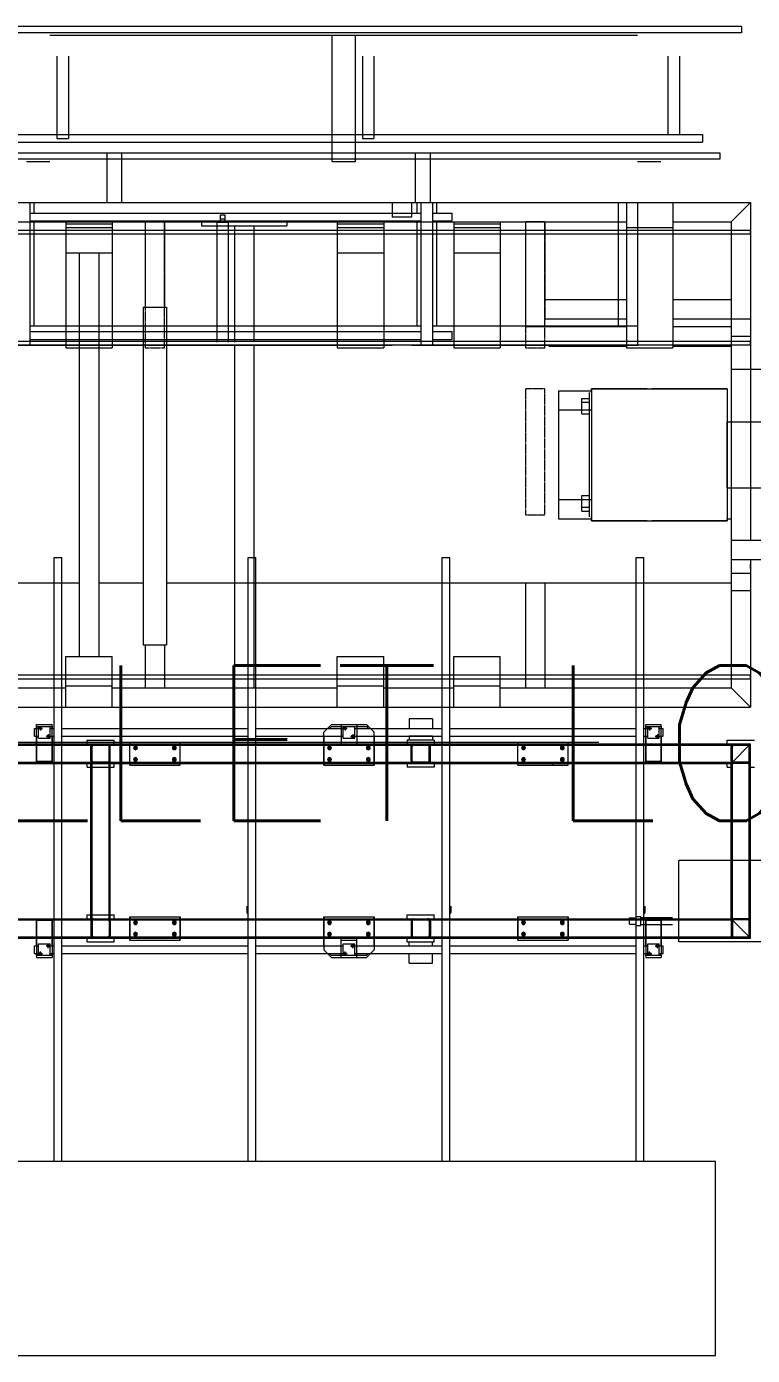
# Model space of a CAD drawing. Extents: x -59767 to 1106559, y -1290 to 1129522.
# Drawn here: x 117513 to 119384, y 257022 to 260445 of the extents above; entities that cross this region are included whole.
import ezdxf

# ---------------------------------------------------------------- set-up
doc = ezdxf.new("R2010")
doc.units = 0
doc.linetypes.add('PHANTOM', pattern=[2.5, 1.25, -0.25, 0.25, -0.25, 0.25, -0.25])
doc.layers.add('TEXT', color=3, linetype='CONTINUOUS', lineweight=9)
doc.layers.add('중간선', color=5, linetype='CONTINUOUS', lineweight=9)
doc.styles.get("Standard").update_dxf_attribs({"font": 'romans.shx', "bigfont": 'whtgtxt.shx'})

msp = doc.modelspace()

# ---------------------------------------------------------------- linework, layer by layer
at = {"layer": '중간선', "lineweight": 9}
for p, q in [((119355.8, 260444.9), (115855.8, 260444.9)), ((119355.8, 260444.9), (119355.8, 260428.9)), ((119355.8, 260428.9), (115855.8, 260428.9)), ((119087.8, 260422), (117572.8, 260422)), ((118300.3, 260097), (118300.3, 260422)), ((118360.3, 260097), (118360.3, 260422)), ((117590.8, 260368.8), (117590.8, 260156.9)), ((117620.8, 260368.8), (117620.8, 260156.9)), ((118378.3, 260368.8), (118378.3, 260156.9)), ((118408.3, 260368.8), (118408.3, 260156.9)), ((119165.8, 260368.8), (119165.8, 260167)), ((119195.8, 260368.8), (119195.8, 260167)), ((115755.3, 260167), (119255.3, 260167)), ((115755.3, 260147), (119255.3, 260147)), ((117590.8, 260156.9), (117620.8, 260156.9)), ((118378.3, 260156.9), (118408.3, 260156.9)), ((119255.3, 260167), (119255.3, 260147)), ((119300.2, 260119), (115800.2, 260119)), ((115800.2, 260104), (119300.2, 260104)), ((117719.7, 260119), (117719.7, 259992)), ((117757.7, 260119), (117757.7, 259992)), ((118514.7, 260119), (118514.7, 259992)), ((118552.7, 260119), (118552.7, 259992)), ((119300.2, 260104), (119300.2, 260119)), ((117512.8, 260097), (117572.8, 260097)), ((118300.3, 260097), (118360.3, 260097)), ((119087.8, 260097), (119147.8, 260097)), ((115203.7, 259992), (119378.7, 259992)), ((117522.5, 259624.1), (117522.5, 259992)), ((117532.5, 259964.1), (117532.5, 259992)), ((118455, 259992), (118455, 259954.1)), ((118505, 259992), (118505, 259954.1)), ((118520, 259964.1), (118520, 259992)), ((118530, 259624.1), (118530, 259992)), ((118560, 259624.1), (118560, 259992)), ((118570, 259964.1), (118570, 259992)), ((119038.7, 259674.1), (119038.7, 259992)), ((119088.7, 259624.1), (119088.7, 259992)), ((117522.5, 259964.1), (118530, 259964.1)), ((117522.5, 259944.1), (118530, 259944.1)), ((117532.5, 259674.1), (117532.5, 259944.1)), ((118505, 259954.1), (118455, 259954.1)), ((118520, 259674.1), (118520, 259944.1)), ((118560, 259964.1), (118610, 259964.1)), ((118560, 259944.1), (118610, 259944.1)), ((118570, 259674.1), (118570, 259944.1)), ((118610, 259944.1), (118610, 259964.1)), ((117522.5, 259674.1), (118530, 259674.1)), ((117522.5, 259659.1), (118530, 259659.1)), ((118560, 259674.1), (119088.7, 259674.1)), ((118560, 259659.1), (118610, 259659.1)), ((118610, 259639.1), (118610, 259659.1)), ((117467.5, 259624.1), (118455, 259624.1)), ((117522.5, 259639.1), (118530, 259639.1)), ((118505, 259634.1), (118455, 259634.1)), ((118505, 259624.1), (119088.7, 259624.1)), ((118560, 259639.1), (118610, 259639.1)), ((114988.1, 258601.7), (118988.1, 258601.7)), ((115288.2, 257522), (119288.2, 257522)), ((119288.2, 257022), (119288.2, 257522)), ((115288.2, 257022), (119288.2, 257022))]:
    msp.add_line(p, q, dxfattribs=at)
at = {"layer": '중간선', "linetype": 'Continuous', "lineweight": 9}
for p, q in [((119058.7, 259992), (119058.7, 259617)), ((119178.7, 259992), (119178.7, 259617)), ((119328.7, 259942), (119378.7, 259992)), ((119378.7, 259992), (119378.7, 259562)), ((116983.7, 259942), (118183.7, 259942)), ((117613.7, 259942), (117613.7, 259862)), ((117613.7, 259937), (117733.7, 259937)), ((117733.7, 259942), (117733.7, 259862)), ((117818.7, 259942), (117818.7, 259722)), ((117868.7, 259942), (117868.7, 259722)), ((117963.7, 259942), (117963.7, 259932)), ((117963.7, 259932), (118183.7, 259932)), ((118003.7, 259632), (118003.7, 259941)), ((118003.7, 259941), (118033.7, 259941)), ((118012.7, 259941), (118012.7, 259960)), ((118012.7, 259960), (118024.7, 259960)), ((118012.7, 259950), (118024.7, 259950)), ((118024.7, 259941), (118024.7, 259960)), ((118033.7, 259632), (118033.7, 259941)), ((118048.7, 259932), (118048.7, 259632)), ((118098.7, 259932), (118098.7, 259634)), ((118183.7, 259942), (119058.7, 259942)), ((118183.7, 259942), (118183.7, 259932)), ((118313.7, 259942), (118313.7, 259862)), ((118313.7, 259937), (118433.7, 259937)), ((118433.7, 259942), (118433.7, 259862)), ((118613.7, 259942), (118613.7, 259862)), ((118613.7, 259937), (118733.7, 259937)), ((118733.7, 259942), (118733.7, 259617)), ((118798.7, 259942), (118798.7, 259672)), ((118848.7, 259942), (118848.7, 259692)), ((119178.7, 259942), (119328.7, 259942)), ((119328.7, 259942), (119328.7, 258742)), ((119378.7, 259920), (115523.7, 259920)), ((119378.7, 259910), (115523.7, 259910)), ((117613.7, 259927), (117613.7, 259617)), ((117613.7, 259927), (117733.7, 259927)), ((117733.7, 259927), (117733.7, 259617)), ((118313.7, 259927), (118313.7, 259617)), ((118313.7, 259927), (118433.7, 259927)), ((118433.7, 259927), (118433.7, 259617)), ((118613.7, 259927), (118613.7, 259617)), ((118613.7, 259927), (118733.7, 259927)), ((119058.7, 259927), (119058.7, 259617)), ((119058.7, 259927), (119178.7, 259927)), ((119178.7, 259927), (119178.7, 259617)), ((119378.7, 259910), (119378.7, 259920)), ((117613.7, 259862), (117733.7, 259862)), ((117648.7, 259862), (117648.7, 258822)), ((117698.7, 259862), (117698.7, 258822)), ((118313.7, 259862), (118433.7, 259862)), ((118613.7, 259862), (118733.7, 259862)), ((118848.7, 259742), (119058.7, 259742)), ((119178.7, 259742), (119328.7, 259742)), ((117813.7, 259722), (117813.7, 258852)), ((117813.7, 259722), (117873.7, 259722)), ((117873.7, 259722), (117873.7, 258852)), ((118848.7, 259692), (119058.7, 259692)), ((119178.7, 259692), (119328.7, 259692)), ((119328.7, 259692), (119378.7, 259692)), ((118798.7, 259672), (119058.7, 259672)), ((119178.7, 259672), (119328.7, 259672)), ((119378.7, 259634), (115523.7, 259634)), ((119378.7, 259624), (115523.7, 259624)), ((119328.7, 259647), (119378.7, 259647)), ((119378.7, 259624), (119378.7, 259634)), ((117613.7, 259617), (117733.7, 259617)), ((118048.7, 259622), (118048.7, 259012)), ((118098.7, 259622), (118098.7, 259012)), ((118313.7, 259617), (118433.7, 259617)), ((118613.7, 259617), (118733.7, 259617)), ((118858.7, 259622), (119058.7, 259622)), ((119058.7, 259617), (119178.7, 259617)), ((119058.7, 259617), (119178.7, 259617)), ((119178.7, 259622), (119328.7, 259622)), ((119328.7, 259562), (119463.7, 259562)), ((119378.7, 259562), (119378.7, 259122)), ((118883.7, 259507), (118968.7, 259507)), ((118883.7, 259507), (118883.7, 259177)), ((118943.7, 259447), (118943.7, 259487)), ((118943.7, 259487), (118963.7, 259487)), ((118963.7, 259182), (118963.7, 259502)), ((119112.7, 259512), (118968.7, 259512)), ((118968.7, 259512), (119318.7, 259512)), ((118968.7, 259512), (118968.7, 259172)), ((118968.7, 259502), (118968.7, 259512)), ((119318.7, 259512), (119124.7, 259512)), ((119318.7, 259512), (119318.7, 259172)), ((118968.7, 259457), (118883.7, 259457)), ((118943.7, 259477), (118963.7, 259477)), ((118943.7, 259447), (118963.7, 259447)), ((119318.7, 259257), (119318.7, 259427)), ((119318.7, 259427), (119418.7, 259427)), ((119318.7, 259257), (119418.7, 259257)), ((118883.7, 259227), (118968.7, 259227)), ((118943.7, 259197), (118943.7, 259237)), ((118943.7, 259237), (118963.7, 259237)), ((118943.7, 259227), (118963.7, 259227)), ((118943.7, 259207), (118963.7, 259207)), ((118943.7, 259197), (118963.7, 259197)), ((118968.7, 259172), (118968.7, 259182)), ((118883.7, 259177), (118968.7, 259177)), ((119112.7, 259172), (118968.7, 259172)), ((118968.7, 259172), (119318.7, 259172)), ((119318.7, 259172), (119124.7, 259172)), ((119318.7, 259172), (119318.7, 259177)), ((119318.7, 259177), (119328.7, 259177)), ((119328.7, 259122), (119463.7, 259122)), ((117583.7, 257522), (117583.7, 259077)), ((117583.7, 259077), (117603.7, 259077)), ((117603.7, 257522), (117603.7, 259077)), ((118083.7, 257522), (118083.7, 259077)), ((118083.7, 259077), (118103.7, 259077)), ((118103.7, 257522), (118103.7, 259077)), ((118583.7, 257522), (118583.7, 259077)), ((118583.7, 259077), (118603.7, 259077)), ((118603.7, 257522), (118603.7, 259077)), ((119083.7, 257522), (119083.7, 259077)), ((119083.7, 259077), (119103.7, 259077)), ((119103.7, 257522), (119103.7, 259077)), ((119328.7, 259072), (119463.7, 259072)), ((119378.7, 259072), (119378.7, 258692)), ((119378.7, 259050), (119378.7, 259060)), ((117113.7, 259012), (117648.7, 259012)), ((117698.7, 259012), (117813.7, 259012)), ((117873.7, 259012), (119328.7, 259012)), ((118048.7, 259012), (118048.7, 258742)), ((118098.7, 259012), (118098.7, 258742)), ((118798.7, 259012), (118798.7, 258742)), ((118848.7, 259012), (118848.7, 258742)), ((119328.7, 259037), (119378.7, 259037)), ((119328.7, 258992), (119378.7, 258992)), ((117813.7, 258852), (117873.7, 258852)), ((117818.7, 258852), (117818.7, 258742)), ((117868.7, 258852), (117868.7, 258742)), ((117613.7, 258822), (117733.7, 258822)), ((117613.7, 258692), (117613.7, 258822)), ((117733.7, 258692), (117733.7, 258822)), ((118313.7, 258822), (118433.7, 258822)), ((118313.7, 258692), (118313.7, 258822)), ((118433.7, 258692), (118433.7, 258822)), ((118613.7, 258822), (118733.7, 258822)), ((118613.7, 258692), (118613.7, 258822)), ((118733.7, 258692), (118733.7, 258822)), ((119378.7, 258774), (115523.7, 258774)), ((119378.7, 258764), (119378.7, 258774)), ((119378.7, 258764), (115523.7, 258764)), ((117333.7, 258742), (117613.7, 258742)), ((117613.7, 258747), (117733.7, 258747)), ((117733.7, 258742), (118183.7, 258742)), ((118183.7, 258742), (118313.7, 258742)), ((118313.7, 258747), (118433.7, 258747)), ((118433.7, 258742), (118613.7, 258742)), ((118613.7, 258747), (118733.7, 258747)), ((118733.7, 258742), (119328.7, 258742)), ((119328.7, 258742), (119378.7, 258692)), ((115203.7, 258692), (119378.7, 258692)), ((117533.7, 258637), (117543.7, 258637)), ((117533.7, 258617), (117533.7, 258637)), ((117538.7, 258647), (117578.7, 258647)), ((117538.7, 258547), (117538.7, 258647)), ((117538.7, 258642), (117578.7, 258642)), ((117538.7, 258642), (117538.7, 258637)), ((117543.1, 258637), (117554.3, 258637)), ((117543.7, 258612), (117543.7, 258642)), ((117548.7, 258642.6), (117548.7, 258631.4)), ((117573.7, 258612), (117573.7, 258642)), ((117573.7, 258637), (117583.7, 258637)), ((117578.7, 258547), (117578.7, 258647)), ((117578.7, 258642), (117578.7, 258637)), ((117603.7, 258637), (118083.7, 258637)), ((118103.7, 258637), (118328.7, 258637)), ((118298.7, 258647), (118278.7, 258627)), ((118293.7, 258637), (118298.7, 258642)), ((118298.7, 258647), (118388.7, 258647)), ((118298.7, 258642), (118388.7, 258642)), ((118323.7, 258647), (118323.7, 258597)), ((118328.1, 258637), (118339.3, 258637)), ((118328.7, 258612), (118328.7, 258642)), ((118333.7, 258642.6), (118333.7, 258631.4)), ((118358.7, 258612), (118358.7, 258642)), ((118358.7, 258637), (118583.7, 258637)), ((118363.7, 258647), (118363.7, 258597)), ((118388.7, 258647), (118408.7, 258627)), ((118388.7, 258642), (118393.7, 258637)), ((118498.7, 258662), (118498.7, 258637)), ((118558.7, 258662), (118498.7, 258662)), ((118558.7, 258662), (118558.7, 258637)), ((118603.7, 258637), (119083.7, 258637)), ((119103.7, 258637), (119113.7, 258637)), ((119108.7, 258547), (119108.7, 258647)), ((119108.7, 258647), (119148.7, 258647)), ((119108.7, 258642), (119148.7, 258642)), ((119108.7, 258642), (119108.7, 258637)), ((119113.1, 258637), (119124.3, 258637)), ((119113.7, 258612), (119113.7, 258642)), ((119118.7, 258642.6), (119118.7, 258631.4)), ((119143.7, 258612), (119143.7, 258642)), ((119143.7, 258637), (119153.7, 258637)), ((119148.7, 258547), (119148.7, 258647)), ((119148.7, 258642), (119148.7, 258637)), ((119153.7, 258617), (119153.7, 258637)), ((117208.7, 258597), (117538.7, 258597)), ((117208.7, 258597), (117538.7, 258597)), ((117533.7, 258617), (117543.7, 258617)), ((117538.7, 258617), (117538.7, 258552)), ((117538.7, 258597), (117578.7, 258597)), ((117543.7, 258612), (117573.7, 258612)), ((117563.1, 258617), (117574.3, 258617)), ((117568.7, 258622.6), (117568.7, 258611.4)), ((117573.7, 258617), (117583.7, 258617)), ((117578.7, 258617), (117578.7, 258552)), ((117578.7, 258597), (117583.7, 258597)), ((117578.7, 258597), (117778.7, 258597)), ((117603.7, 258617), (118083.7, 258617)), ((117603.7, 258597), (117778.7, 258597)), ((117668.7, 258607), (117738.7, 258607)), ((117668.7, 258597), (117668.7, 258607)), ((117738.7, 258597), (117738.7, 258607)), ((117778.7, 258602), (117908.7, 258602)), ((117778.7, 258542), (117778.7, 258602)), ((117778.7, 258542), (117778.7, 258602)), ((117778.7, 258602), (117908.7, 258602)), ((117778.7, 258597), (117908.7, 258597)), ((117783.7, 258597), (117903.7, 258597)), ((117908.7, 258542), (117908.7, 258602)), ((117908.7, 258542), (117908.7, 258602)), ((117908.7, 258597), (118083.7, 258597)), ((117908.7, 258597), (118278.7, 258597)), ((118103.7, 258617), (118328.7, 258617)), ((118103.7, 258597), (118278.7, 258597)), ((118278.7, 258542), (118278.7, 258627)), ((118278.7, 258617), (118278.7, 258542)), ((118278.7, 258597), (118408.7, 258597)), ((118283.7, 258597), (118403.7, 258597)), ((118323.7, 258602), (118363.7, 258602)), ((118328.7, 258612), (118358.7, 258612)), ((118348.1, 258617), (118359.3, 258617)), ((118353.7, 258622.6), (118353.7, 258611.4)), ((118358.7, 258617), (118583.7, 258617)), ((118408.7, 258542), (118408.7, 258627)), ((118408.7, 258617), (118408.7, 258542)), ((118408.7, 258597), (118583.7, 258597)), ((118408.7, 258597), (118778.7, 258597)), ((118493.7, 258607), (118493.7, 258597)), ((118563.7, 258607), (118493.7, 258607)), ((118498.7, 258617), (118498.7, 258607)), ((118558.7, 258617), (118498.7, 258617)), ((118558.7, 258617), (118558.7, 258607)), ((118563.7, 258607), (118563.7, 258597)), ((118603.7, 258617), (119083.7, 258617)), ((118603.7, 258597), (118778.7, 258597)), ((118778.7, 258602), (118908.7, 258602)), ((118778.7, 258542), (118778.7, 258602)), ((118778.7, 258542), (118778.7, 258602)), ((118778.7, 258602), (118908.7, 258602)), ((118778.7, 258597), (118908.7, 258597)), ((118783.7, 258597), (118903.7, 258597)), ((118908.7, 258542), (118908.7, 258602)), ((118908.7, 258542), (118908.7, 258602)), ((118908.7, 258597), (119083.7, 258597)), ((118908.7, 258597), (119108.7, 258597)), ((119103.7, 258617), (119113.7, 258617)), ((119103.7, 258597), (119108.7, 258597)), ((119108.7, 258617), (119108.7, 258552)), ((119108.7, 258597), (119148.7, 258597)), ((119113.7, 258612), (119143.7, 258612)), ((119133.1, 258617), (119144.3, 258617)), ((119138.7, 258622.6), (119138.7, 258611.4)), ((119143.7, 258617), (119153.7, 258617)), ((119148.7, 258617), (119148.7, 258552)), ((119148.7, 258597), (119378.7, 258597)), ((119148.7, 258597), (119378.7, 258597)), ((119318.7, 258607), (119388.7, 258607)), ((119318.7, 258597), (119318.7, 258607)), ((119328.7, 258547), (119378.7, 258597)), ((119328.7, 258547), (119378.7, 258597)), ((119378.7, 258297), (119378.7, 258597)), ((119378.7, 258297), (119378.7, 258597)), ((115146.9, 258593.8), (119375.5, 258593.8)), ((117678.7, 258553.4), (117678.7, 258590.6)), ((117681.9, 258553.4), (117681.9, 258590.6)), ((117725.5, 258553.4), (117725.5, 258590.6)), ((117728.7, 258553.4), (117728.7, 258590.6)), ((117798.7, 258587), (117788.7, 258587)), ((117793.7, 258592), (117793.7, 258582)), ((117793.7, 258552), (117793.7, 258562)), ((117888.7, 258587), (117898.7, 258587)), ((117893.7, 258592), (117893.7, 258582)), ((117893.7, 258552), (117893.7, 258562)), ((118298.7, 258587), (118288.7, 258587)), ((118293.7, 258592), (118293.7, 258582)), ((118293.7, 258552), (118293.7, 258562)), ((118388.7, 258587), (118398.7, 258587)), ((118393.7, 258592), (118393.7, 258582)), ((118393.7, 258552), (118393.7, 258562)), ((118503.7, 258553.4), (118503.7, 258590.6)), ((118506.9, 258553.4), (118506.9, 258590.6)), ((118550.5, 258553.4), (118550.5, 258590.6)), ((118553.7, 258553.4), (118553.7, 258590.6)), ((118798.7, 258587), (118788.7, 258587)), ((118793.7, 258592), (118793.7, 258582)), ((118793.7, 258552), (118793.7, 258562)), ((118888.7, 258587), (118898.7, 258587)), ((118893.7, 258592), (118893.7, 258582)), ((118893.7, 258552), (118893.7, 258562)), ((119328.7, 258553.4), (119328.7, 258590.6)), ((119331.9, 258553.4), (119331.9, 258590.6)), ((119375.5, 258100.2), (119375.5, 258593.8)), ((115190.5, 258550.2), (119331.9, 258550.2)), ((116968.7, 258547), (117778.7, 258547)), ((117163.7, 258547), (117583.7, 258547)), ((117578.7, 258552), (117538.7, 258552)), ((117603.7, 258547), (117778.7, 258547)), ((117668.7, 258537), (117668.7, 258547)), ((117668.7, 258537), (117738.7, 258537)), ((117678.7, 258147), (117678.7, 258547)), ((117681.9, 258147), (117681.9, 258547)), ((117722.3, 258550.2), (117685.1, 258550.2)), ((117725.5, 258147), (117725.5, 258547)), ((117728.7, 258147), (117728.7, 258547)), ((117728.7, 258147), (117728.7, 258547)), ((117738.7, 258537), (117738.7, 258547)), ((117778.7, 258547), (117908.7, 258547)), ((117778.7, 258542), (117783.7, 258542)), ((117778.7, 258542), (117908.7, 258542)), ((117798.7, 258557), (117788.7, 258557)), ((117888.7, 258557), (117898.7, 258557)), ((117903.7, 258542), (117908.7, 258542)), ((117908.7, 258547), (118083.7, 258547)), ((117908.7, 258547), (118278.7, 258547)), ((118103.7, 258547), (118278.7, 258547)), ((118278.7, 258547), (118408.7, 258547)), ((118278.7, 258542), (118283.7, 258542)), ((118278.7, 258542), (118408.7, 258542)), ((118298.7, 258557), (118288.7, 258557)), ((118388.7, 258557), (118398.7, 258557)), ((118403.7, 258542), (118408.7, 258542)), ((118408.7, 258547), (118583.7, 258547)), ((118408.7, 258547), (118778.7, 258547)), ((118493.7, 258547), (118493.7, 258537)), ((118563.7, 258537), (118493.7, 258537)), ((118547.3, 258550.2), (118510.1, 258550.2)), ((118563.7, 258547), (118563.7, 258537)), ((118603.7, 258547), (118778.7, 258547)), ((118778.7, 258547), (118908.7, 258547)), ((118778.7, 258542), (118783.7, 258542)), ((118778.7, 258542), (118908.7, 258542)), ((118798.7, 258557), (118788.7, 258557)), ((118868.7, 258547), (118868.7, 258542)), ((118888.7, 258557), (118898.7, 258557)), ((118903.7, 258542), (118908.7, 258542)), ((118908.7, 258547), (119083.7, 258547)), ((118908.7, 258547), (119328.7, 258547)), ((119103.7, 258547), (119328.7, 258547)), ((119148.7, 258552), (119108.7, 258552)), ((119318.7, 258537), (119318.7, 258547)), ((119318.7, 258537), (119328.7, 258537)), ((119328.7, 258297), (119328.7, 258547)), ((119328.7, 258297), (119328.7, 258547)), ((119331.9, 258143.8), (119331.9, 258550.2)), ((119372.3, 258550.2), (119335.1, 258550.2)), ((119372.3, 258547), (119335.1, 258547)), ((119378.7, 258537), (119388.7, 258537)), ((119413.7, 258297), (119193.7, 258297)), ((119193.7, 258087), (119193.7, 258297)), ((119328.7, 258147), (119328.7, 258297)), ((119378.7, 258097), (119378.7, 258297)), ((117668.7, 258157), (117738.7, 258157)), ((117668.7, 258147), (117668.7, 258157)), ((117738.7, 258147), (117738.7, 258157)), ((117778.7, 258092), (117778.7, 258152)), ((117778.7, 258152), (117783.7, 258152)), ((117778.7, 258152), (117908.7, 258152)), ((117778.7, 258152), (117778.7, 258092)), ((117903.7, 258152), (117908.7, 258152)), ((117908.7, 258092), (117908.7, 258152)), ((117908.7, 258152), (117908.7, 258092)), ((118080.7, 258179), (118080.7, 258163)), ((118082.7, 258161), (118083.7, 258161)), ((118278.7, 258077), (118278.7, 258152)), ((118278.7, 258152), (118283.7, 258152)), ((118278.7, 258152), (118278.7, 258067)), ((118278.7, 258152), (118408.7, 258152)), ((118403.7, 258152), (118408.7, 258152)), ((118408.7, 258077), (118408.7, 258152)), ((118408.7, 258152), (118408.7, 258067)), ((118493.7, 258147), (118493.7, 258157)), ((118493.7, 258157), (118563.7, 258157)), ((118563.7, 258147), (118563.7, 258157)), ((118604.7, 258161), (118603.7, 258161)), ((118606.7, 258179), (118606.7, 258163)), ((118778.7, 258092), (118778.7, 258152)), ((118778.7, 258152), (118783.7, 258152)), ((118778.7, 258152), (118778.7, 258092)), ((118778.7, 258152), (118908.7, 258152)), ((118903.7, 258152), (118908.7, 258152)), ((118908.7, 258092), (118908.7, 258152)), ((118908.7, 258152), (118908.7, 258092)), ((119083.7, 258129), (119083.7, 258153)), ((119083.7, 258153), (119095.7, 258153)), ((119095.7, 258129), (119095.7, 258153)), ((119104.7, 258161), (119103.7, 258161)), ((119106.7, 258179), (119106.7, 258163)), ((115190.5, 258143.8), (119331.9, 258143.8)), ((116968.7, 258147), (117778.7, 258147)), ((117163.7, 258147), (117583.7, 258147)), ((117538.7, 258147), (117538.7, 258047)), ((117578.7, 258142), (117538.7, 258142)), ((117538.7, 258077), (117538.7, 258142)), ((117578.7, 258147), (117578.7, 258047)), ((117578.7, 258077), (117578.7, 258142)), ((117603.7, 258147), (117778.7, 258147)), ((117678.7, 258140.6), (117678.7, 258103.4)), ((117681.9, 258140.6), (117681.9, 258103.4)), ((117722.3, 258143.8), (117685.1, 258143.8)), ((117725.5, 258140.6), (117725.5, 258103.4)), ((117728.7, 258140.6), (117728.7, 258103.4)), ((117778.7, 258147), (117908.7, 258147)), ((117798.7, 258137), (117788.7, 258137)), ((117793.7, 258142), (117793.7, 258132)), ((117888.7, 258137), (117898.7, 258137)), ((117893.7, 258142), (117893.7, 258132)), ((117908.7, 258147), (118083.7, 258147)), ((117908.7, 258147), (118278.7, 258147)), ((118103.7, 258147), (118278.7, 258147)), ((118278.7, 258147), (118408.7, 258147)), ((118298.7, 258137), (118288.7, 258137)), ((118293.7, 258142), (118293.7, 258132)), ((118388.7, 258137), (118398.7, 258137)), ((118393.7, 258142), (118393.7, 258132)), ((118408.7, 258147), (118583.7, 258147)), ((118408.7, 258147), (118778.7, 258147)), ((118503.7, 258140.6), (118503.7, 258103.4)), ((118506.9, 258140.6), (118506.9, 258103.4)), ((118547.3, 258143.8), (118510.1, 258143.8)), ((118550.5, 258140.6), (118550.5, 258103.4)), ((118553.7, 258140.6), (118553.7, 258103.4)), ((118603.7, 258147), (118778.7, 258147)), ((118778.7, 258147), (118908.7, 258147)), ((118798.7, 258137), (118788.7, 258137)), ((118793.7, 258142), (118793.7, 258132)), ((118888.7, 258137), (118898.7, 258137)), ((118893.7, 258142), (118893.7, 258132)), ((118908.7, 258147), (119083.7, 258147)), ((118908.7, 258147), (119193.7, 258147)), ((119066.7, 258149), (119083.7, 258149)), ((119066.7, 258133), (119066.7, 258149)), ((119066.7, 258133), (119083.7, 258133)), ((119083.7, 258129), (119095.7, 258129)), ((119095.7, 258149.7), (119177.7, 258149.7)), ((119095.7, 258132.4), (119177.7, 258132.4)), ((119103.7, 258147), (119193.7, 258147)), ((119108.7, 258147), (119108.7, 258047)), ((119108.7, 258077), (119108.7, 258142)), ((119148.7, 258142), (119108.7, 258142)), ((119148.7, 258147), (119148.7, 258047)), ((119148.7, 258077), (119148.7, 258142)), ((119193.7, 258147), (119328.7, 258147)), ((119328.7, 258147), (119378.7, 258097)), ((119328.7, 258140.6), (119328.7, 258103.4)), ((119331.9, 258140.6), (119331.9, 258103.4)), ((119372.3, 258147), (119335.1, 258147)), ((119372.3, 258143.8), (119335.1, 258143.8)), ((115146.9, 258100.2), (119375.5, 258100.2)), ((117208.7, 258097), (117538.7, 258097)), ((117208.7, 258097), (117538.7, 258097)), ((117538.7, 258097), (117578.7, 258097)), ((117568.7, 258071.4), (117568.7, 258082.6)), ((117578.7, 258097), (117583.7, 258097)), ((117578.7, 258097), (117778.7, 258097)), ((117603.7, 258097), (117778.7, 258097)), ((117668.7, 258087), (117668.7, 258097)), ((117668.7, 258087), (117738.7, 258087)), ((117738.7, 258087), (117738.7, 258097)), ((117778.7, 258097), (117908.7, 258097)), ((117778.7, 258092), (117908.7, 258092)), ((117778.7, 258092), (117908.7, 258092)), ((117783.7, 258097), (117903.7, 258097)), ((117798.7, 258107), (117788.7, 258107)), ((117793.7, 258102), (117793.7, 258112)), ((117888.7, 258107), (117898.7, 258107)), ((117893.7, 258102), (117893.7, 258112)), ((117908.7, 258097), (118083.7, 258097)), ((117908.7, 258097), (118278.7, 258097)), ((118103.7, 258097), (118278.7, 258097)), ((118278.7, 258097), (118408.7, 258097)), ((118283.7, 258097), (118403.7, 258097)), ((118298.7, 258107), (118288.7, 258107)), ((118293.7, 258102), (118293.7, 258112)), ((118323.7, 258047), (118323.7, 258097)), ((118323.7, 258092), (118363.7, 258092)), ((118353.7, 258071.4), (118353.7, 258082.6)), ((118363.7, 258047), (118363.7, 258097)), ((118388.7, 258107), (118398.7, 258107)), ((118393.7, 258102), (118393.7, 258112)), ((118408.7, 258097), (118583.7, 258097)), ((118408.7, 258097), (118778.7, 258097)), ((118493.7, 258087), (118493.7, 258097)), ((118493.7, 258087), (118563.7, 258087)), ((118498.7, 258077), (118498.7, 258087)), ((118558.7, 258077), (118558.7, 258087)), ((118563.7, 258087), (118563.7, 258097)), ((118603.7, 258097), (118778.7, 258097)), ((118778.7, 258097), (118908.7, 258097)), ((118778.7, 258092), (118908.7, 258092)), ((118778.7, 258092), (118908.7, 258092)), ((118783.7, 258097), (118903.7, 258097)), ((118798.7, 258107), (118788.7, 258107)), ((118793.7, 258102), (118793.7, 258112)), ((118888.7, 258107), (118898.7, 258107)), ((118893.7, 258102), (118893.7, 258112)), ((118908.7, 258097), (119083.7, 258097)), ((118908.7, 258097), (119108.7, 258097)), ((119103.7, 258097), (119108.7, 258097)), ((119108.7, 258097), (119148.7, 258097)), ((119138.7, 258071.4), (119138.7, 258082.6)), ((119148.7, 258097), (119193.7, 258097)), ((119148.7, 258097), (119193.7, 258097)), ((119193.7, 258097), (119378.7, 258097)), ((119413.7, 258087), (119193.7, 258087)), ((117533.7, 258077), (117543.7, 258077)), ((117533.7, 258057), (117533.7, 258077)), ((117533.7, 258057), (117543.7, 258057)), ((117538.7, 258052), (117538.7, 258057)), ((117578.7, 258052), (117538.7, 258052)), ((117543.1, 258057), (117554.3, 258057)), ((117543.7, 258052), (117543.7, 258082)), ((117543.7, 258082), (117573.7, 258082)), ((117548.7, 258051.4), (117548.7, 258062.6)), ((117563.1, 258077), (117574.3, 258077)), ((117573.7, 258052), (117573.7, 258082)), ((117573.7, 258077), (117583.7, 258077)), ((117573.7, 258057), (117583.7, 258057)), ((117578.7, 258052), (117578.7, 258057)), ((117603.7, 258077), (118083.7, 258077)), ((117603.7, 258057), (118083.7, 258057)), ((118103.7, 258077), (118328.7, 258077)), ((118103.7, 258057), (118328.7, 258057)), ((118298.7, 258047), (118278.7, 258067)), ((118293.7, 258057), (118298.7, 258052)), ((118388.7, 258052), (118298.7, 258052)), ((118328.1, 258057), (118339.3, 258057)), ((118328.7, 258082), (118358.7, 258082)), ((118328.7, 258052), (118328.7, 258082)), ((118333.7, 258051.4), (118333.7, 258062.6)), ((118348.1, 258077), (118359.3, 258077)), ((118358.7, 258052), (118358.7, 258082)), ((118358.7, 258077), (118583.7, 258077)), ((118358.7, 258057), (118583.7, 258057)), ((118388.7, 258047), (118408.7, 258067)), ((118388.7, 258052), (118393.7, 258057)), ((118498.7, 258077), (118558.7, 258077)), ((118498.7, 258032), (118498.7, 258057)), ((118558.7, 258032), (118558.7, 258057)), ((118603.7, 258077), (119083.7, 258077)), ((118603.7, 258057), (119083.7, 258057)), ((119103.7, 258077), (119113.7, 258077)), ((119103.7, 258057), (119113.7, 258057)), ((119108.7, 258052), (119108.7, 258057)), ((119148.7, 258052), (119108.7, 258052)), ((119113.1, 258057), (119124.3, 258057)), ((119113.7, 258052), (119113.7, 258082)), ((119113.7, 258082), (119143.7, 258082)), ((119118.7, 258051.4), (119118.7, 258062.6)), ((119133.1, 258077), (119144.3, 258077)), ((119143.7, 258052), (119143.7, 258082)), ((119143.7, 258077), (119153.7, 258077)), ((119143.7, 258057), (119153.7, 258057)), ((119148.7, 258052), (119148.7, 258057)), ((119153.7, 258057), (119153.7, 258077)), ((117538.7, 258047), (117578.7, 258047)), ((118298.7, 258047), (118388.7, 258047)), ((118498.7, 258032), (118558.7, 258032)), ((119108.7, 258047), (119148.7, 258047))]:
    msp.add_line(p, q, dxfattribs=at)
at = {"layer": '중간선', "linetype": 'PHANTOM', "lineweight": 9}
for p, q in [((117868.7, 259942), (117818.7, 259942)), ((117818.7, 259942), (117818.7, 259617)), ((117868.7, 259617), (117868.7, 259942)), ((118848.7, 259942), (118798.7, 259942)), ((118798.7, 259942), (118798.7, 259617)), ((118848.7, 259617), (118848.7, 259942)), ((117818.7, 259617), (117868.7, 259617)), ((118798.7, 259617), (118848.7, 259617)), ((118848.7, 259512), (118798.7, 259512)), ((118798.7, 259512), (118798.7, 259187)), ((118848.7, 259187), (118848.7, 259512)), ((118798.7, 259187), (118848.7, 259187))]:
    msp.add_line(p, q, dxfattribs=at)
at = {"layer": '중간선', "linetype": 'Continuous', "lineweight": 9}
for centre, radius in [((117548.7, 258637), 3), ((118333.7, 258637), 3), ((119118.7, 258637), 3), ((117568.7, 258617), 3), ((118353.7, 258617), 3), ((119138.7, 258617), 3), ((117793.7, 258587), 3), ((117793.7, 258587), 2.46), ((117893.7, 258587), 3), ((117893.7, 258587), 2.46), ((118293.7, 258587), 3), ((118293.7, 258587), 2.46), ((118393.7, 258587), 3), ((118393.7, 258587), 2.46), ((118793.7, 258587), 3), ((118793.7, 258587), 2.46), ((118893.7, 258587), 3), ((118893.7, 258587), 2.46), ((117793.7, 258557), 3), ((117793.7, 258557), 2.46), ((117893.7, 258557), 3), ((117893.7, 258557), 2.46), ((118293.7, 258557), 3), ((118293.7, 258557), 2.46), ((118393.7, 258557), 3), ((118393.7, 258557), 2.46), ((118793.7, 258557), 3), ((118793.7, 258557), 2.46), ((118893.7, 258557), 3), ((118893.7, 258557), 2.46), ((117793.7, 258137), 3), ((117793.7, 258137), 2.46), ((117893.7, 258137), 3), ((117893.7, 258137), 2.46), ((118293.7, 258137), 3), ((118293.7, 258137), 2.46), ((118393.7, 258137), 3), ((118393.7, 258137), 2.46), ((118793.7, 258137), 3), ((118793.7, 258137), 2.46), ((118893.7, 258137), 3), ((118893.7, 258137), 2.46), ((117793.7, 258107), 3), ((117793.7, 258107), 2.46), ((117893.7, 258107), 3), ((117893.7, 258107), 2.46), ((118293.7, 258107), 3), ((118293.7, 258107), 2.46), ((118393.7, 258107), 3), ((118393.7, 258107), 2.46), ((118793.7, 258107), 3), ((118793.7, 258107), 2.46), ((118893.7, 258107), 3), ((118893.7, 258107), 2.46), ((117548.7, 258057), 3), ((117568.7, 258077), 3), ((118333.7, 258057), 3), ((118353.7, 258077), 3), ((119118.7, 258057), 3), ((119138.7, 258077), 3)]:
    msp.add_circle(centre, radius, dxfattribs=at)
for centre, radius, start, end in [((117685.1, 258590.6), 6.4, 90, 180), ((117722.3, 258590.6), 6.4, 0, 90), ((118510.1, 258590.6), 6.4, 90, 180), ((118547.3, 258590.6), 6.4, 0, 90), ((119335.1, 258590.6), 6.4, 90, 180), ((119372.3, 258590.6), 6.4, 0, 90), ((117685.1, 258590.6), 3.2, 90, 180), ((117722.3, 258590.6), 3.2, 0, 90), ((117793.7, 258587), 5, 0, 180), ((117793.7, 258587), 5, 180, 0), ((117793.7, 258557), 5, 0, 180), ((117893.7, 258587), 5, 0, 180), ((117893.7, 258587), 5, 180, 0), ((117893.7, 258557), 5, 0, 180), ((118293.7, 258587), 5, 0, 180), ((118293.7, 258587), 5, 180, 0), ((118293.7, 258557), 5, 0, 180), ((118393.7, 258587), 5, 0, 180), ((118393.7, 258587), 5, 180, 0), ((118393.7, 258557), 5, 0, 180), ((118510.1, 258590.6), 3.2, 90, 180), ((118547.3, 258590.6), 3.2, 0, 90), ((118793.7, 258587), 5, 0, 180), ((118793.7, 258587), 5, 180, 0), ((118793.7, 258557), 5, 0, 180), ((118893.7, 258587), 5, 0, 180), ((118893.7, 258587), 5, 180, 0), ((118893.7, 258557), 5, 0, 180), ((119335.1, 258590.6), 3.2, 90, 180), ((119372.3, 258590.6), 3.2, 0, 90), ((117685.1, 258553.4), 6.4, 180, 270), ((117685.1, 258553.4), 3.2, 180, 270), ((117722.3, 258553.4), 6.4, 270, 0), ((117722.3, 258553.4), 3.2, 270, 0), ((117793.7, 258557), 5, 180, 0), ((117893.7, 258557), 5, 180, 0), ((118293.7, 258557), 5, 180, 0), ((118393.7, 258557), 5, 180, 0), ((118510.1, 258553.4), 6.4, 180, 270), ((118510.1, 258553.4), 3.2, 180, 270), ((118547.3, 258553.4), 6.4, 270, 0), ((118547.3, 258553.4), 3.2, 270, 0), ((118793.7, 258557), 5, 180, 0), ((118893.7, 258557), 5, 180, 0), ((119335.1, 258553.4), 6.4, 180, 270), ((119335.1, 258553.4), 3.2, 180, 270), ((119372.3, 258553.4), 6.4, 270, 0), ((119372.3, 258553.4), 3.2, 270, 0), ((118082.7, 258163), 2, 180, 270), ((118604.7, 258163), 2, 270, 0), ((119104.7, 258163), 2, 270, 0), ((117685.1, 258140.6), 6.4, 90, 180), ((117685.1, 258140.6), 3.2, 90, 180), ((117722.3, 258140.6), 6.4, 0, 90), ((117722.3, 258140.6), 3.2, 0, 90), ((117793.7, 258137), 5, 0, 180), ((117793.7, 258137), 5, 180, 0), ((117893.7, 258137), 5, 0, 180), ((117893.7, 258137), 5, 180, 0), ((118293.7, 258137), 5, 0, 180), ((118293.7, 258137), 5, 180, 0), ((118393.7, 258137), 5, 0, 180), ((118393.7, 258137), 5, 180, 0), ((118510.1, 258140.6), 6.4, 90, 180), ((118510.1, 258140.6), 3.2, 90, 180), ((118547.3, 258140.6), 6.4, 0, 90), ((118547.3, 258140.6), 3.2, 0, 90), ((118793.7, 258137), 5, 0, 180), ((118793.7, 258137), 5, 180, 0), ((118893.7, 258137), 5, 0, 180), ((118893.7, 258137), 5, 180, 0), ((119335.1, 258140.6), 6.4, 90, 180), ((119335.1, 258140.6), 3.2, 90, 180), ((119372.3, 258140.6), 6.4, 0, 90), ((119372.3, 258140.6), 3.2, 0, 90), ((117685.1, 258103.4), 6.4, 180, 270), ((117685.1, 258103.4), 3.2, 180, 270), ((117722.3, 258103.4), 3.2, 270, 0), ((117722.3, 258103.4), 6.4, 270, 0), ((117793.7, 258107), 5, 0, 180), ((117793.7, 258107), 5, 180, 0), ((117893.7, 258107), 5, 0, 180), ((117893.7, 258107), 5, 180, 0), ((118293.7, 258107), 5, 0, 180), ((118293.7, 258107), 5, 180, 0), ((118393.7, 258107), 5, 0, 180), ((118393.7, 258107), 5, 180, 0), ((118510.1, 258103.4), 6.4, 180, 270), ((118510.1, 258103.4), 3.2, 180, 270), ((118547.3, 258103.4), 3.2, 270, 0), ((118547.3, 258103.4), 6.4, 270, 0), ((118793.7, 258107), 5, 0, 180), ((118793.7, 258107), 5, 180, 0), ((118893.7, 258107), 5, 0, 180), ((118893.7, 258107), 5, 180, 0), ((119335.1, 258103.4), 6.4, 180, 270), ((119335.1, 258103.4), 3.2, 180, 270), ((119372.3, 258103.4), 6.4, 270, 0), ((119372.3, 258103.4), 3.2, 270, 0)]:
    msp.add_arc(centre, radius, start, end, dxfattribs=at)

# ---------------------------------------------------------------- texts
at = {"layer": 'TEXT', "lineweight": 9}
msp.add_text('PELLET LOADER(M06)', height=400, dxfattribs=at).set_placement((116710, 258398.9))

doc.saveas('drawing.dxf')
